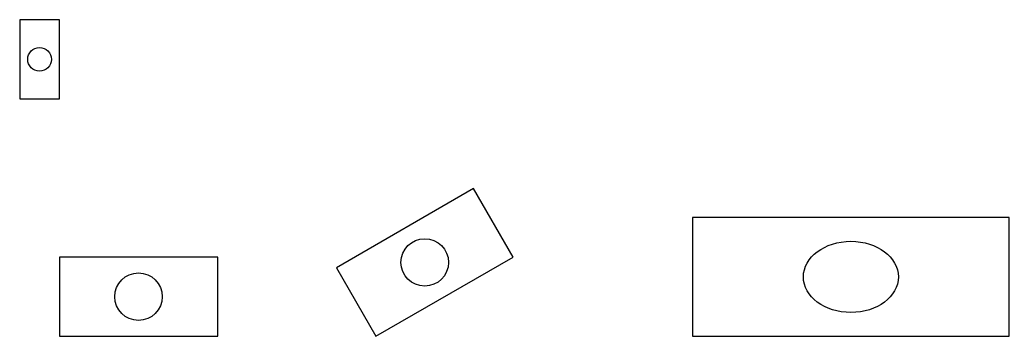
# Model space of a CAD drawing. Extents: x 5 to 130, y 10 to 50.
import ezdxf

# ---------------------------------------------------------------- set-up
doc = ezdxf.new("R2010")
doc.units = 0

# ---------------------------------------------------------------- blocks, each defined once
blk = doc.blocks.new('MARCO-A')
for p, q in [((20, 10), (0, 10)), ((0, 10), (0, 0)), ((20, 0), (20, 10)), ((0, 0), (20, 0))]:
    blk.add_line(p, q)
blk.add_circle((10, 5), 3)

msp = doc.modelspace()

# ---------------------------------------------------------------- block references
at = {"xscale": 0.5, "yscale": 0.5, "rotation": 90}
msp.add_blockref('MARCO-A', (10, 40), dxfattribs=at)
at = {"rotation": 30}
msp.add_blockref('MARCO-A', (50, 10), dxfattribs=at)
at = {"xscale": 2, "yscale": 1.5}
msp.add_blockref('MARCO-A', (90, 10), dxfattribs=at)
msp.add_blockref('MARCO-A', (10, 10))

doc.saveas('drawing.dxf')
